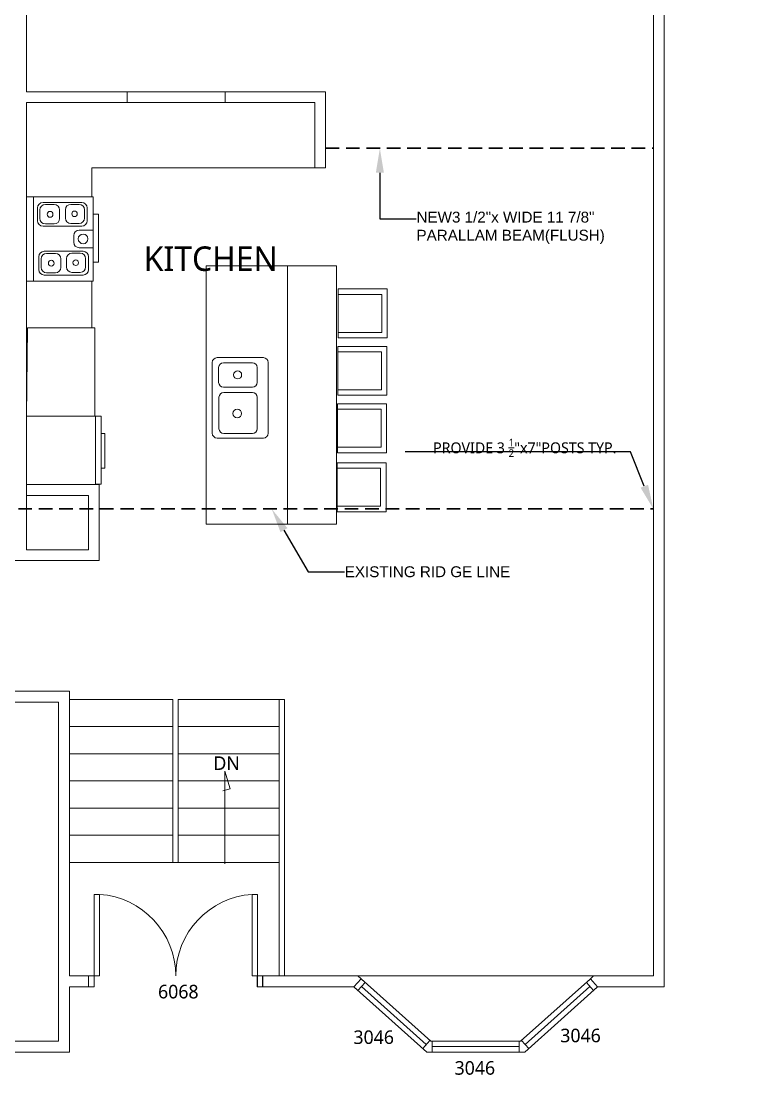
# Model space of a CAD drawing. Header units: inches. Extents: x 0 to 22102, y -19958 to 0.
# Drawn here: x 7347.3 to 7610.5, y -10431.9 to -10044.2 of the extents above; entities that cross this region are included whole.
import ezdxf
from ezdxf import colors
from ezdxf.entities.mleader import LeaderData, LeaderLine
from ezdxf.math import Vec2, Vec3

# ---------------------------------------------------------------- set-up
doc = ezdxf.new("R2010")
doc.units = ezdxf.units.IN
doc.header["$MEASUREMENT"] = 0
doc.linetypes.add('DASHED', pattern=[0.75, 0.5, -0.25])
for name, color, linetype, lineweight in [('Common', 4, 'Continuous', 0), ('frame', 90, 'Continuous', 30), ('wall', 200, 'Continuous', 20), ('wall view line', 210, 'Continuous', 13), ('window', 160, 'Continuous', 5), ('wood', 40, 'Continuous', 0)]:
    doc.layers.add(name, color=color, linetype=linetype, lineweight=lineweight)
doc.layers.add('hatch', color=7, linetype='Continuous', lineweight=5, true_color=0x787878)

# ---------------------------------------------------------------- blocks, each defined once
blk = doc.blocks.new('BACONNY WINDOWS')
at = {"layer": 'wall'}
for p, q in [((7471.15, -10395.46), (7472.29, -10396.48)), ((7556.62, -10396.48), (7557.76, -10395.46))]:
    blk.add_line(p, q, dxfattribs=at)
at = {"layer": 'window'}
for p, q in [((7472.44, -10399.31), (7496.28, -10420.66)), ((7556.46, -10399.31), (7532.63, -10420.66)), ((7498.45, -10421.46), (7530.45, -10421.46))]:
    blk.add_line(p, q, dxfattribs=at)
at = {"layer": 'wood'}
for p, q in [((7469.62, -10399.46), (7472.29, -10396.48)), ((7473.78, -10397.82), (7471.11, -10400.8)), ((7497.98, -10419.46), (7472.29, -10396.48)), ((7472.29, -10396.48), (7473.78, -10397.82)), ((7530.93, -10419.46), (7556.62, -10396.48)), ((7556.62, -10396.48), (7555.13, -10397.82)), ((7555.13, -10397.82), (7557.8, -10400.8)), ((7559.29, -10399.46), (7556.62, -10396.48)), ((7496.45, -10423.46), (7469.62, -10399.46)), ((7471.11, -10400.8), (7469.62, -10399.46)), ((7532.45, -10423.46), (7559.29, -10399.46)), ((7557.8, -10400.8), (7559.29, -10399.46)), ((7497.61, -10419.18), (7494.96, -10422.13)), ((7497.61, -10419.18), (7497.93, -10419.46)), ((7497.93, -10419.46), (7498.45, -10419.46)), ((7530.45, -10419.46), (7497.98, -10419.46)), ((7498.45, -10419.46), (7498.45, -10423.46)), ((7530.45, -10419.46), (7530.45, -10423.46)), ((7530.45, -10419.46), (7530.93, -10419.46)), ((7530.45, -10419.46), (7530.45, -10423.46)), ((7530.98, -10419.46), (7530.45, -10419.46)), ((7531.3, -10419.18), (7530.98, -10419.46)), ((7531.3, -10419.18), (7533.94, -10422.13)), ((7498.45, -10423.46), (7496.45, -10423.46)), ((7530.45, -10423.46), (7498.45, -10423.46)), ((7530.45, -10423.46), (7532.45, -10423.46)), ((7530.45, -10423.46), (7532.45, -10423.46))]:
    blk.add_line(p, q, dxfattribs=at)
blk = doc.blocks.new('FGFG')
at = {"layer": 'wall'}
for p, q in [((7372.09, -10395.46), (7372.09, -10399.46)), ((7436.09, -10395.46), (7436.09, -10399.46)), ((7436.22, -10395.46), (7436.22, -10399.46))]:
    blk.add_line(p, q, dxfattribs=at)
at = {"layer": 'wood'}
for p, q in [((7374.09, -10395.46), (7374.09, -10365.46)), ((7374.09, -10365.46), (7376.09, -10365.46)), ((7376.09, -10365.46), (7376.09, -10395.46)), ((7434.22, -10365.46), (7432.22, -10365.46)), ((7432.22, -10365.46), (7432.22, -10395.46)), ((7434.22, -10395.46), (7434.22, -10365.46)), ((7372.09, -10395.46), (7374.09, -10395.46)), ((7374.09, -10395.46), (7374.09, -10399.46)), ((7376.09, -10395.46), (7374.09, -10395.46)), ((7432.22, -10395.46), (7434.22, -10395.46)), ((7434.09, -10395.46), (7434.09, -10399.46)), ((7434.09, -10395.46), (7436.09, -10395.46)), ((7434.22, -10395.46), (7434.22, -10399.46)), ((7436.22, -10395.46), (7434.22, -10395.46)), ((7372.09, -10399.46), (7374.09, -10399.46)), ((7434.09, -10399.46), (7436.09, -10399.46)), ((7436.22, -10399.46), (7434.22, -10399.46))]:
    blk.add_line(p, q, dxfattribs=at)
for centre, start, end in [((7374.09, -10395.46), 0, 86.1859), ((7434.22, -10395.46), 93.8141, 180)]:
    blk.add_arc(centre, 30.07, start, end, dxfattribs=at)

msp = doc.modelspace()

# ---------------------------------------------------------------- linework, layer by layer
at = {"layer": 'frame', "linetype": 'DASHED', "ltscale": 10}
for p, q in [((7459.27401, -10090.97641), (7579.77401, -10090.97641)), ((7091.27401, -10223.65876), (7579.77401, -10223.65876))]:
    msp.add_line(p, q, dxfattribs=at)
at = {"layer": 'hatch'}
for p, q in [((7373.27401, -10098.15876), (7373.27401, -10108.87396)), ((7349.27401, -10108.87396), (7373.82882, -10108.87396)), ((7349.27401, -10139.80956), (7349.27401, -10108.87396)), ((7351.89252, -10108.87396), (7351.89252, -10139.80956)), ((7355.33946, -10110.88555), (7369.60691, -10110.88555)), ((7356.19435, -10111.6503), (7359.43834, -10111.6503)), ((7365.55304, -10111.58225), (7368.5846, -10111.58225)), ((7373.82882, -10108.87396), (7373.82882, -10139.80956)), ((7353.33946, -10112.88555), (7353.33946, -10117.61258)), ((7354.19435, -10113.6503), (7354.19435, -10116.80285)), ((7361.43834, -10113.6503), (7361.43834, -10116.80285)), ((7363.55304, -10113.58225), (7363.55304, -10116.62293)), ((7370.5846, -10113.58225), (7370.5846, -10116.62293)), ((7371.60691, -10112.88555), (7371.60691, -10117.61258)), ((7375.79911, -10115.17024), (7373.82882, -10115.17024)), ((7375.79911, -10115.17024), (7375.79911, -10132.88555)), ((7356.19435, -10118.80285), (7359.43834, -10118.80285)), ((7365.55304, -10118.62293), (7368.5846, -10118.62293)), ((7355.33946, -10119.61258), (7369.60691, -10119.61258)), ((7366.6357, -10123.09563), (7366.6357, -10125.54752)), ((7368.6357, -10121.09563), (7373.82882, -10121.09563)), ((7353.77784, -10130.86605), (7353.77784, -10135.59308)), ((7355.77784, -10128.86605), (7370.04529, -10128.86605)), ((7356.63273, -10129.63079), (7359.87672, -10129.63079)), ((7365.99142, -10129.56275), (7369.02299, -10129.56275)), ((7368.6357, -10127.54752), (7373.82882, -10127.54752)), ((7372.04529, -10130.86605), (7372.04529, -10135.59308)), ((7354.63273, -10131.63079), (7354.63273, -10134.78334)), ((7361.87672, -10131.63079), (7361.87672, -10134.78334)), ((7363.99142, -10131.56275), (7363.99142, -10134.60342)), ((7371.02299, -10131.56275), (7371.02299, -10134.60342)), ((7375.79911, -10132.88555), (7373.82882, -10132.88555)), ((7415.27401, -10134.15876), (7463.27401, -10134.15876)), ((7415.27401, -10229.21823), (7415.27401, -10134.15876)), ((7463.27401, -10134.15876), (7463.27401, -10229.21823)), ((7355.77784, -10137.59308), (7370.04529, -10137.59308)), ((7356.63273, -10136.78334), (7359.87672, -10136.78334)), ((7365.99142, -10136.60342), (7369.02299, -10136.60342)), ((7373.82882, -10139.80956), (7349.27401, -10139.80956)), ((7373.27401, -10139.80956), (7373.27401, -10157.04742)), ((7463.89868, -10142.71477), (7481.89868, -10142.71477)), ((7463.89868, -10160.71477), (7463.89868, -10142.71477)), ((7481.89868, -10142.71477), (7481.89868, -10160.71477)), ((7463.89868, -10144.71477), (7479.89868, -10144.71477)), ((7479.89868, -10144.71477), (7479.89868, -10158.71477)), ((7349.27401, -10189.57763), (7349.62876, -10157.04742)), ((7349.62876, -10157.04742), (7374.34532, -10157.04742)), ((7374.34532, -10157.04742), (7374.34532, -10189.57763)), ((7479.89868, -10158.71477), (7463.89868, -10158.71477)), ((7481.89868, -10160.71477), (7463.89868, -10160.71477)), ((7463.76612, -10163.83297), (7481.76612, -10163.83297)), ((7463.76612, -10181.83297), (7463.76612, -10163.83297)), ((7463.76612, -10165.83297), (7479.76612, -10165.83297)), ((7479.76612, -10165.83297), (7479.76612, -10179.83297)), ((7481.76612, -10163.83297), (7481.76612, -10181.83297)), ((7417.57999, -10169.73643), (7417.57999, -10195.81265)), ((7436.35639, -10167.98066), (7419.33576, -10167.98066)), ((7432.35872, -10169.83804), (7421.67959, -10169.83804)), ((7438.11216, -10169.73643), (7438.11216, -10195.81265)), ((7419.92383, -10171.59381), (7419.92383, -10177.09789)), ((7434.11448, -10171.59381), (7434.11448, -10177.09789)), ((7432.35872, -10178.85366), (7421.67959, -10178.85366)), ((7432.35872, -10180.80296), (7421.80138, -10180.80296)), ((7479.76612, -10179.83297), (7463.76612, -10179.83297)), ((7420.04561, -10182.55873), (7420.04561, -10194.15443)), ((7434.11448, -10182.55873), (7434.11448, -10194.15443)), ((7463.63355, -10184.95116), (7481.63355, -10184.95116)), ((7463.63355, -10202.95116), (7463.63355, -10184.95116)), ((7481.76612, -10181.83297), (7463.76612, -10181.83297)), ((7481.63355, -10184.95116), (7481.63355, -10202.95116)), ((7463.63355, -10186.95116), (7479.63355, -10186.95116)), ((7479.63355, -10186.95116), (7479.63355, -10200.95116)), ((7376.70669, -10189.57763), (7349.27401, -10189.57763)), ((7349.27401, -10214.65876), (7349.27401, -10189.57763)), ((7374.6112, -10189.57763), (7374.6112, -10214.65876)), ((7376.70669, -10189.57763), (7376.70669, -10214.50988)), ((7376.70669, -10195.93193), (7378.08031, -10195.93193)), ((7378.08031, -10195.93193), (7378.08031, -10208.70148)), ((7432.35872, -10195.9102), (7421.80138, -10195.9102)), ((7436.35639, -10197.56842), (7419.33576, -10197.56842)), ((7479.63355, -10200.95116), (7463.63355, -10200.95116)), ((7481.63355, -10202.95116), (7463.63355, -10202.95116)), ((7378.08031, -10208.70148), (7376.70669, -10208.70148)), ((7463.4802, -10206.65405), (7481.4802, -10206.65405)), ((7463.4802, -10224.65405), (7463.4802, -10206.65405)), ((7463.4802, -10208.65405), (7479.4802, -10208.65405)), ((7479.4802, -10208.65405), (7479.4802, -10222.65405)), ((7481.4802, -10206.65405), (7481.4802, -10224.65405)), ((7374.6112, -10214.65876), (7349.27401, -10214.65876)), ((7376.70669, -10214.50988), (7374.6112, -10214.50988)), ((7479.4802, -10222.65405), (7463.4802, -10222.65405)), ((7481.4802, -10224.65405), (7463.4802, -10224.65405)), ((7463.27401, -10229.21823), (7415.27401, -10229.21823))]:
    msp.add_line(p, q, dxfattribs=at)
for points in [[(7373.27401, -10098.15876), (7455.27401, -10098.15876)], [(7445.27401, -10229.21823), (7445.27401, -10229.21823), (7445.27401, -10134.15876)]]:
    msp.add_lwpolyline(points, dxfattribs=at)
for centre, radius in [((7357.93668, -10115.25758), 1.07282), ((7366.94269, -10115.08821), 1.01636), ((7370.08872, -10124.29329), 1.78313), ((7358.37506, -10133.23807), 1.07282), ((7367.38107, -10133.0687), 1.01636), ((7426.90794, -10174.32219), 1.4795), ((7426.76267, -10188.51844), 1.60535)]:
    msp.add_circle(centre, radius, dxfattribs=at)
for centre, radius, start, end in [((7355.33946, -10112.88555), 2, 90, 180), ((7356.19435, -10113.6503), 2, 90, 180), ((7359.43834, -10113.6503), 2, 0, 90), ((7365.55304, -10113.58225), 2, 90, 180), ((7368.5846, -10113.58225), 2, 0, 90), ((7369.60691, -10112.88555), 2, 0, 90), ((7355.33946, -10117.61258), 2, 180, 270), ((7356.19435, -10116.80285), 2, 180, 270), ((7359.43834, -10116.80285), 2, 270, 0), ((7365.55304, -10116.62293), 2, 180, 270), ((7368.5846, -10116.62293), 2, 270, 0), ((7369.60691, -10117.61258), 2, 270, 0), ((7368.6357, -10123.09563), 2, 90, 180), ((7368.6357, -10125.54752), 2, 180, 270), ((7355.77784, -10130.86605), 2, 90, 180), ((7356.63273, -10131.63079), 2, 90, 180), ((7359.87672, -10131.63079), 2, 0, 90), ((7365.99142, -10131.56275), 2, 90, 180), ((7369.02299, -10131.56275), 2, 0, 90), ((7370.04529, -10130.86605), 2, 0, 90), ((7356.63273, -10134.78334), 2, 180, 270), ((7359.87672, -10134.78334), 2, 270, 0), ((7365.99142, -10134.60342), 2, 180, 270), ((7369.02299, -10134.60342), 2, 270, 0), ((7355.77784, -10135.59308), 2, 180, 270), ((7370.04529, -10135.59308), 2, 270, 0), ((7419.33576, -10169.73643), 1.75577, 90, 180), ((7421.67959, -10171.59381), 1.75577, 90, 180), ((7432.35872, -10171.59381), 1.75577, 0, 90), ((7436.35639, -10169.73643), 1.75577, 0, 90), ((7421.67959, -10177.09789), 1.75577, 180, 270), ((7432.35872, -10177.09789), 1.75577, 270, 0), ((7421.80138, -10182.55873), 1.75577, 90, 180), ((7432.35872, -10182.55873), 1.75577, 0, 90), ((7419.33576, -10195.81265), 1.75577, 180, 270), ((7421.80138, -10194.15443), 1.75577, 180, 270), ((7432.35872, -10194.15443), 1.75577, 270, 0), ((7436.35639, -10195.81265), 1.75577, 270, 0)]:
    msp.add_arc(centre, radius, start, end, dxfattribs=at)
at = {"layer": 'wall'}
for p, q in [((7583.77401, -9947.15876), (7583.77401, -10399.46322)), ((7583.77401, -9947.15876), (7583.77401, -10091.15876)), ((7579.77401, -9951.15876), (7579.77401, -10091.15876)), ((7579.77401, -9951.15876), (7579.77401, -10395.46322)), ((7349.27401, -9961.53376), (7349.27401, -10070.15876)), ((7349.27401, -10074.15876), (7349.27401, -10214.65876)), ((7455.27401, -10074.15876), (7455.27401, -10098.15876)), ((7455.27401, -10098.15876), (7459.27401, -10098.15876)), ((7349.27401, -10238.65876), (7349.27401, -10214.65876)), ((7376.04802, -10214.65876), (7349.27401, -10214.65876)), ((7376.04802, -10242.65876), (7376.04802, -10214.65876)), ((7372.04802, -10218.65876), (7349.27401, -10218.65876)), ((7372.04802, -10238.65876), (7372.04802, -10218.65876)), ((7349.27401, -10238.65876), (7369.27401, -10238.65876)), ((7372.04802, -10238.65876), (7369.27401, -10238.65876)), ((7344.27401, -10242.65876), (7349.27401, -10242.65876)), ((7373.27401, -10242.65876), (7349.27401, -10242.65876)), ((7349.27401, -10242.65876), (7376.04802, -10242.65876)), ((7365.04347, -10290.71322), (7275.27401, -10290.71322)), ((7365.04347, -10293.71322), (7365.04347, -10290.71322)), ((7365.04347, -10395.46322), (7365.04347, -10293.71322)), ((7361.04347, -10294.71322), (7275.27401, -10294.71322)), ((7361.04347, -10419.46322), (7361.04347, -10294.71322)), ((7365.04347, -10395.46322), (7372.08825, -10395.46322)), ((7436.08825, -10395.46322), (7471.14857, -10395.46322)), ((7557.75847, -10395.46322), (7579.77401, -10395.46322)), ((7365.04347, -10423.46322), (7365.04347, -10399.46322)), ((7365.04347, -10399.46322), (7372.08825, -10399.46322)), ((7436.08825, -10399.46322), (7469.62071, -10399.46322)), ((7559.28634, -10399.46322), (7583.77401, -10399.46322)), ((7317.15874, -10423.46322), (7365.04347, -10423.46322))]:
    msp.add_line(p, q, dxfattribs=at)
at = {"layer": 'wall', "lineweight": 0}
msp.add_line((7317.15874, -10419.46322), (7361.04347, -10419.46322), dxfattribs=at)
at = {"layer": 'wall'}
for points in [[(7349.27401, -10070.15876), (7459.27401, -10070.15876), (7459.27401, -10098.15876)], [(7349.27401, -10074.15876), (7455.27401, -10074.15876)]]:
    msp.add_lwpolyline(points, dxfattribs=at)
at = {"layer": 'wall view line'}
for p, q in [((7365.04347, -10293.71322), (7403.057, -10293.71322)), ((7403.057, -10353.71322), (7403.057, -10293.71322)), ((7405.057, -10293.71322), (7444.13304, -10293.71322)), ((7405.057, -10353.71322), (7405.057, -10293.71322)), ((7442.13304, -10293.71322), (7442.13304, -10395.46322)), ((7444.13304, -10293.71322), (7444.13304, -10395.46322)), ((7365.04347, -10303.71322), (7403.057, -10303.71322)), ((7405.057, -10303.71322), (7442.13304, -10303.71322)), ((7365.04347, -10313.71322), (7403.057, -10313.71322)), ((7405.057, -10313.71322), (7442.13304, -10313.71322)), ((7422.16784, -10354.20347), (7422.16784, -10320.16828)), ((7422.16784, -10320.16828), (7424.17483, -10326.66652)), ((7365.04347, -10323.71322), (7403.057, -10323.71322)), ((7405.057, -10323.71322), (7442.13304, -10323.71322)), ((7424.17483, -10326.66652), (7421.44923, -10327.38427)), ((7365.04347, -10333.71322), (7403.057, -10333.71322)), ((7405.057, -10333.71322), (7442.13304, -10333.71322)), ((7365.04347, -10343.71322), (7403.057, -10343.71322)), ((7405.057, -10343.71322), (7442.13304, -10343.71322)), ((7365.04347, -10353.71322), (7442.13304, -10353.71322)), ((7471.14857, -10395.46322), (7557.75847, -10395.46322))]:
    msp.add_line(p, q, dxfattribs=at)
at = {"layer": 'wood'}
for p, q in [((7386.27401, -10070.15876), (7386.27401, -10074.15876)), ((7422.27401, -10070.15876), (7422.27401, -10074.15876))]:
    msp.add_line(p, q, dxfattribs=at)

# ---------------------------------------------------------------- block references
for name in ['FGFG', 'BACONNY WINDOWS']:
    msp.add_blockref(name, (0, 0), dxfattribs=at)

# ---------------------------------------------------------------- texts
for s, width, insert, char_height, attachment_point in [('{\\fYu Gothic UI|b0|i0|c0|p34;KIT\\fYu Gothic UI|b0|i0|c128|p34;CH\\fYu Gothic UI|b0|i0|c0|p34;EN}', 59.0087057, (7392.37154, -10127.07311), 9, 1), ('{\\fYu Gothic UI|b0|i0|c0|p34;DN}', 15.274735, (7418.00615, -10314.69753), 5, 1), ('{\\fYu Gothic UI|b0|i0|c0|p34;6068}', 15.274735, (7412.54379, -10403.80533), 5, 9), ('{\\fYu Gothic UI|b0|i0|c0|p34;3046}', 15.274735, (7469.488, -10415.49359), 5, 1), ('{\\fYu Gothic UI|b0|i0|c0|p34;3046}', 15.274735, (7545.54684, -10414.86309), 5, 1), ('{\\fYu Gothic UI|b0|i0|c0|p34;3046}', 15.274735, (7506.67323, -10426.81044), 5, 1)]:
    msp.add_mtext_dynamic_manual_height_columns(s, width=width, gutter_width=1, heights=[1.03347], dxfattribs=dict(insert=insert, char_height=char_height, attachment_point=attachment_point))

# ---------------------------------------------------------------- leaders
at = {"layer": 'Common'}
ml = msp.add_multileader_mtext('Standard', dxfattribs=at)
ml.set_content('{\\fArial|b0|i0|c0|p34;\\C0;NEW3 1/2"x WIDE 11 7/8"\\PPARALLAM BEAM(FLUSH)}', color=256)
ml.set_leader_properties()
ml.build(insert=Vec2(0, 0))
ml.multileader.update_dxf_attribs({"text_right_attachment_type": 6, "dogleg_length": 0.36, "arrow_head_size": 9})
ctx = ml.context
ctx.base_point, ctx.arrow_head_size, ctx.landing_gap_size, ctx.plane_origin = Vec3(7492.58568, -10116.86503), 9, 0.09, Vec3(7601.2272, -10171.56624)
ctx.right_attachment = 6
notes = []
notes.append((ctx, [(1, (1, 1, 0), (7479.20568, -10116.86503), (1, 0), 13.37999, [(0, [(7479.20568, -10090.97641)], 0, [])])]))
ctx.mtext.insert, ctx.mtext.width, ctx.mtext.flow_direction = Vec3(7492.67568, -10114.27704), 117.8174647, 5
ml = msp.add_multileader_mtext('Standard', dxfattribs=at)
ml.set_content('\\A1;{\\fYu Gothic UI|b0|i0|c128|p34;PROVIDE 3 \\H0.7x;\\S1/2;\\H1.42857x;"x7"POSTS TYP.}', color=256)
ml.set_leader_properties()
ml.build(insert=Vec2(0, 0))
ml.multileader.update_dxf_attribs({"text_right_attachment_type": 6, "dogleg_length": 0.36, "arrow_head_size": 9})
ctx = ml.context
ctx.base_point, ctx.arrow_head_size, ctx.landing_gap_size, ctx.plane_origin = Vec3(7497.03318, -10199.8366), 9, 0.09, Vec3(7597.48859, -10224.68529)
ctx.right_attachment, ctx.text_align_type = 6, 2
notes.append((ctx, [(0, (1, 1, 0), (7571.38341, -10202.60174), (-1, 0), 5.10388, [(0, [(7579.77401, -10223.65876)], 0, [])])]))
ctx.mtext.insert, ctx.mtext.width, ctx.mtext.alignment, ctx.mtext.flow_direction = Vec3(7566.18953, -10197.80174), 117.8174647, 3, 5
ml = msp.add_multileader_mtext('Standard', dxfattribs=at)
ml.set_content('\\A1;{\\fArial|b0|i0|c0|p34;\\C0;EXISTING RID GE LINE}', color=256)
ml.set_leader_properties()
ml.build(insert=Vec2(0, 0))
ml.multileader.update_dxf_attribs({"text_right_attachment_type": 6, "dogleg_length": 0.36, "arrow_head_size": 9})
ctx = ml.context
ctx.base_point, ctx.arrow_head_size, ctx.landing_gap_size, ctx.plane_origin = Vec3(7466.19432, -10246.78452), 9, 0.09, Vec3(7561.45584, -10271.63321)
ctx.right_attachment = 6
notes.append((ctx, [(1, (1, 1, 0), (7452.81432, -10246.78452), (1, 0), 13.37999, [(0, [(7439.43433, -10223.65876)], 0, [])])]))
ctx.mtext.insert, ctx.mtext.width, ctx.mtext.flow_direction = Vec3(7466.28432, -10244.75042), 117.8174647, 5
for ctx, leaders in notes:
    for number, flags, end, landing, length, lines in leaders:
        leader = LeaderData()
        leader.index, (leader.has_last_leader_line, leader.has_dogleg_vector, leader.attachment_direction) = number, flags
        leader.last_leader_point, leader.dogleg_vector, leader.dogleg_length = Vec3(end), Vec3(landing), length
        for number, points, colour, breaks in lines:
            line = LeaderLine()
            line.index, line.vertices, line.color, line.breaks = number, Vec3.list(points), colors.encode_raw_color(colour), breaks
            leader.lines.append(line)
        ctx.leaders.append(leader)

doc.saveas('drawing.dxf')
